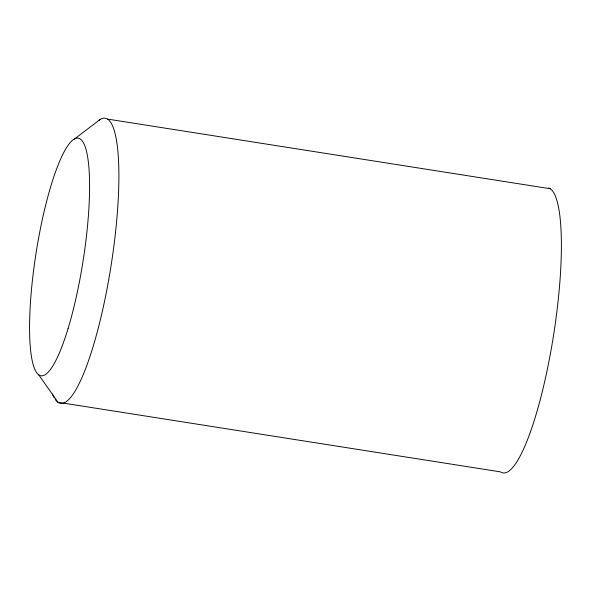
<?xml version="1.0" encoding="UTF-8"?>
<svg xmlns="http://www.w3.org/2000/svg" width="591" height="591" viewBox="0 0 591 591"><rect width="100%" height="100%" fill="white"/><g stroke="black" fill="none" stroke-linecap="round" stroke-linejoin="round"><path stroke-width="0.89" d="M74.015 139.328L100.182 119.456M107.791 119.123L550.28 188.736M38.858 375.004L57.999 402.264L500.488 471.877A144.315 28.604 -81.1 0 0 552.201 343.548A144.315 28.604 -81.1 0 0 548.729 187.968M99.081 120.232A144.315 28.604 -81.1 0 1 111.219 264.709A144.315 28.604 -81.1 0 1 55.303 399.538M54.313 397.972A144.315 28.604 -81.1 0 1 52.503 394.079M68.076 328.537A120.261 23.839 -81.1 0 0 80.354 139.055A120.261 23.839 -81.1 0 0 30.392 303.501A120.261 23.839 -81.1 0 0 68.076 328.537"/></g></svg>
